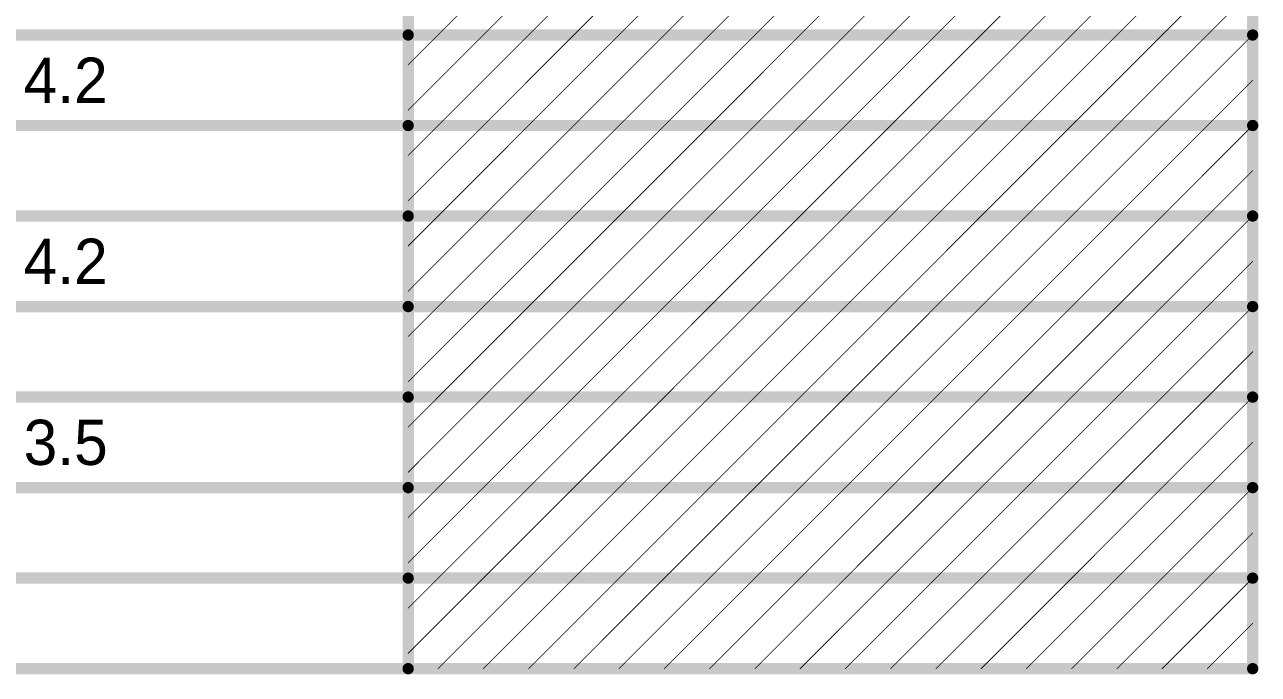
# Model space of a CAD drawing. Header units: millimetres. Extents: x 73 to 190, y 73 to 267.
# Drawn here: x 148.26 to 189.8, y 183.42 to 205.3 of the extents above; entities that cross this region are included whole.
import ezdxf

# ---------------------------------------------------------------- set-up
doc = ezdxf.new("R2010")
doc.units = ezdxf.units.MM
doc.layers.add('DrillDrawing', color=1, linetype='Continuous')

msp = doc.modelspace()

# ---------------------------------------------------------------- linework, layer by layer
at = {"layer": 'DrillDrawing'}
for points, const_width in [([(161.172, 183.614), (161.172, 226.286)], 0.381), ([(189.612, 183.614), (189.612, 226.286)], 0.381), ([(162.18, 204.95), (165.228, 207.998)], 0.0254), ([(163.704, 204.95), (166.752, 207.998)], 0.0254), ([(165.228, 204.95), (168.276, 207.998)], 0.0254), ([(166.752, 204.95), (169.8, 207.998)], 0.0254), ([(168.276, 204.95), (171.324, 207.998)], 0.0254), ([(169.8, 204.95), (172.848, 207.998)], 0.0254), ([(171.324, 204.95), (174.372, 207.998)], 0.0254), ([(172.848, 204.95), (175.896, 207.998)], 0.0254), ([(174.372, 204.95), (177.42, 207.998)], 0.0254), ([(175.896, 204.95), (178.944, 207.998)], 0.0254), ([(177.42, 204.95), (180.468, 207.998)], 0.0254), ([(178.944, 204.95), (181.992, 207.998)], 0.0254), ([(180.468, 204.95), (183.516, 207.998)], 0.0254), ([(181.992, 204.95), (185.04, 207.998)], 0.0254), ([(183.516, 204.95), (186.564, 207.998)], 0.0254), ([(185.04, 204.95), (188.088, 207.998)], 0.0254), ([(186.564, 204.95), (189.612, 207.998)], 0.0254), ([(188.088, 204.95), (189.612, 206.474)], 0.0254), ([(146.697, 204.95), (161.172, 204.95)], 0.381), ([(161.172, 204.95), (189.612, 204.95)], 0.381), ([(161.172, 202.418), (163.704, 204.95)], 0.0254), ([(161.172, 203.942), (162.18, 204.95)], 0.0254), ([(162.18, 201.902), (165.228, 204.95)], 0.0254), ([(163.704, 201.902), (166.752, 204.95)], 0.0254), ([(165.228, 201.902), (168.276, 204.95)], 0.0254), ([(166.752, 201.902), (169.8, 204.95)], 0.0254), ([(168.276, 201.902), (171.324, 204.95)], 0.0254), ([(169.8, 201.902), (172.848, 204.95)], 0.0254), ([(171.324, 201.902), (174.372, 204.95)], 0.0254), ([(172.848, 201.902), (175.896, 204.95)], 0.0254), ([(174.372, 201.902), (177.42, 204.95)], 0.0254), ([(175.896, 201.902), (178.944, 204.95)], 0.0254), ([(177.42, 201.902), (180.468, 204.95)], 0.0254), ([(178.944, 201.902), (181.992, 204.95)], 0.0254), ([(180.468, 201.902), (183.516, 204.95)], 0.0254), ([(181.992, 201.902), (185.04, 204.95)], 0.0254), ([(183.516, 201.902), (186.564, 204.95)], 0.0254), ([(185.04, 201.902), (188.088, 204.95)], 0.0254), ([(186.564, 201.902), (189.612, 204.95)], 0.0254), ([(188.088, 201.902), (189.612, 203.426)], 0.0254), ([(146.697, 201.902), (161.172, 201.902)], 0.381), ([(161.172, 201.902), (189.612, 201.902)], 0.381), ([(161.172, 199.37), (163.704, 201.902)], 0.0254), ([(161.172, 200.894), (162.18, 201.902)], 0.0254), ([(162.18, 198.854), (165.228, 201.902)], 0.0254), ([(163.704, 198.854), (166.752, 201.902)], 0.0254), ([(165.228, 198.854), (168.276, 201.902)], 0.0254), ([(166.752, 198.854), (169.8, 201.902)], 0.0254), ([(168.276, 198.854), (171.324, 201.902)], 0.0254), ([(169.8, 198.854), (172.848, 201.902)], 0.0254), ([(171.324, 198.854), (174.372, 201.902)], 0.0254), ([(172.848, 198.854), (175.896, 201.902)], 0.0254), ([(174.372, 198.854), (177.42, 201.902)], 0.0254), ([(175.896, 198.854), (178.944, 201.902)], 0.0254), ([(177.42, 198.854), (180.468, 201.902)], 0.0254), ([(178.944, 198.854), (181.992, 201.902)], 0.0254), ([(180.468, 198.854), (183.516, 201.902)], 0.0254), ([(181.992, 198.854), (185.04, 201.902)], 0.0254), ([(183.516, 198.854), (186.564, 201.902)], 0.0254), ([(185.04, 198.854), (188.088, 201.902)], 0.0254), ([(186.564, 198.854), (189.612, 201.902)], 0.0254), ([(188.088, 198.854), (189.612, 200.378)], 0.0254), ([(146.697, 198.854), (161.172, 198.854)], 0.381), ([(161.172, 198.854), (189.612, 198.854)], 0.381), ([(161.172, 196.322), (163.704, 198.854)], 0.0254), ([(161.172, 197.846), (162.18, 198.854)], 0.0254), ([(162.18, 195.806), (165.228, 198.854)], 0.0254), ([(163.704, 195.806), (166.752, 198.854)], 0.0254), ([(165.228, 195.806), (168.276, 198.854)], 0.0254), ([(166.752, 195.806), (169.8, 198.854)], 0.0254), ([(168.276, 195.806), (171.324, 198.854)], 0.0254), ([(169.8, 195.806), (172.848, 198.854)], 0.0254), ([(171.324, 195.806), (174.372, 198.854)], 0.0254), ([(172.848, 195.806), (175.896, 198.854)], 0.0254), ([(174.372, 195.806), (177.42, 198.854)], 0.0254), ([(175.896, 195.806), (178.944, 198.854)], 0.0254), ([(177.42, 195.806), (180.468, 198.854)], 0.0254), ([(178.944, 195.806), (181.992, 198.854)], 0.0254), ([(180.468, 195.806), (183.516, 198.854)], 0.0254), ([(181.992, 195.806), (185.04, 198.854)], 0.0254), ([(183.516, 195.806), (186.564, 198.854)], 0.0254), ([(185.04, 195.806), (188.088, 198.854)], 0.0254), ([(186.564, 195.806), (189.612, 198.854)], 0.0254), ([(188.088, 195.806), (189.612, 197.33)], 0.0254), ([(146.697, 195.806), (161.172, 195.806)], 0.381), ([(161.172, 195.806), (189.612, 195.806)], 0.381), ([(161.172, 193.274), (163.704, 195.806)], 0.0254), ([(161.172, 194.798), (162.18, 195.806)], 0.0254), ([(162.18, 192.758), (165.228, 195.806)], 0.0254), ([(163.704, 192.758), (166.752, 195.806)], 0.0254), ([(165.228, 192.758), (168.276, 195.806)], 0.0254), ([(166.752, 192.758), (169.8, 195.806)], 0.0254), ([(168.276, 192.758), (171.324, 195.806)], 0.0254), ([(169.8, 192.758), (172.848, 195.806)], 0.0254), ([(171.324, 192.758), (174.372, 195.806)], 0.0254), ([(172.848, 192.758), (175.896, 195.806)], 0.0254), ([(174.372, 192.758), (177.42, 195.806)], 0.0254), ([(175.896, 192.758), (178.944, 195.806)], 0.0254), ([(177.42, 192.758), (180.468, 195.806)], 0.0254), ([(178.944, 192.758), (181.992, 195.806)], 0.0254), ([(180.468, 192.758), (183.516, 195.806)], 0.0254), ([(181.992, 192.758), (185.04, 195.806)], 0.0254), ([(183.516, 192.758), (186.564, 195.806)], 0.0254), ([(185.04, 192.758), (188.088, 195.806)], 0.0254), ([(186.564, 192.758), (189.612, 195.806)], 0.0254), ([(188.088, 192.758), (189.612, 194.282)], 0.0254), ([(146.697, 192.758), (161.172, 192.758)], 0.381), ([(161.172, 192.758), (189.612, 192.758)], 0.381), ([(161.172, 190.226), (163.704, 192.758)], 0.0254), ([(161.172, 191.75), (162.18, 192.758)], 0.0254), ([(162.18, 189.71), (165.228, 192.758)], 0.0254), ([(163.704, 189.71), (166.752, 192.758)], 0.0254), ([(165.228, 189.71), (168.276, 192.758)], 0.0254), ([(166.752, 189.71), (169.8, 192.758)], 0.0254), ([(168.276, 189.71), (171.324, 192.758)], 0.0254), ([(169.8, 189.71), (172.848, 192.758)], 0.0254), ([(171.324, 189.71), (174.372, 192.758)], 0.0254), ([(172.848, 189.71), (175.896, 192.758)], 0.0254), ([(174.372, 189.71), (177.42, 192.758)], 0.0254), ([(175.896, 189.71), (178.944, 192.758)], 0.0254), ([(177.42, 189.71), (180.468, 192.758)], 0.0254), ([(178.944, 189.71), (181.992, 192.758)], 0.0254), ([(180.468, 189.71), (183.516, 192.758)], 0.0254), ([(181.992, 189.71), (185.04, 192.758)], 0.0254), ([(183.516, 189.71), (186.564, 192.758)], 0.0254), ([(185.04, 189.71), (188.088, 192.758)], 0.0254), ([(186.564, 189.71), (189.612, 192.758)], 0.0254), ([(188.088, 189.71), (189.612, 191.234)], 0.0254), ([(146.697, 189.71), (161.172, 189.71)], 0.381), ([(161.172, 189.71), (189.612, 189.71)], 0.381), ([(161.172, 187.178), (163.704, 189.71)], 0.0254), ([(161.172, 188.702), (162.18, 189.71)], 0.0254), ([(162.18, 186.662), (165.228, 189.71)], 0.0254), ([(163.704, 186.662), (166.752, 189.71)], 0.0254), ([(165.228, 186.662), (168.276, 189.71)], 0.0254), ([(166.752, 186.662), (169.8, 189.71)], 0.0254), ([(168.276, 186.662), (171.324, 189.71)], 0.0254), ([(169.8, 186.662), (172.848, 189.71)], 0.0254), ([(171.324, 186.662), (174.372, 189.71)], 0.0254), ([(172.848, 186.662), (175.896, 189.71)], 0.0254), ([(174.372, 186.662), (177.42, 189.71)], 0.0254), ([(175.896, 186.662), (178.944, 189.71)], 0.0254), ([(177.42, 186.662), (180.468, 189.71)], 0.0254), ([(178.944, 186.662), (181.992, 189.71)], 0.0254), ([(180.468, 186.662), (183.516, 189.71)], 0.0254), ([(181.992, 186.662), (185.04, 189.71)], 0.0254), ([(183.516, 186.662), (186.564, 189.71)], 0.0254), ([(185.04, 186.662), (188.088, 189.71)], 0.0254), ([(186.564, 186.662), (189.612, 189.71)], 0.0254), ([(188.088, 186.662), (189.612, 188.186)], 0.0254), ([(146.697, 186.662), (161.172, 186.662)], 0.381), ([(161.172, 186.662), (189.612, 186.662)], 0.381), ([(161.172, 184.13), (163.704, 186.662)], 0.0254), ([(161.172, 185.654), (162.18, 186.662)], 0.0254), ([(162.18, 183.614), (165.228, 186.662)], 0.0254), ([(163.704, 183.614), (166.752, 186.662)], 0.0254), ([(165.228, 183.614), (168.276, 186.662)], 0.0254), ([(166.752, 183.614), (169.8, 186.662)], 0.0254), ([(168.276, 183.614), (171.324, 186.662)], 0.0254), ([(169.8, 183.614), (172.848, 186.662)], 0.0254), ([(171.324, 183.614), (174.372, 186.662)], 0.0254), ([(172.848, 183.614), (175.896, 186.662)], 0.0254), ([(174.372, 183.614), (177.42, 186.662)], 0.0254), ([(175.896, 183.614), (178.944, 186.662)], 0.0254), ([(177.42, 183.614), (180.468, 186.662)], 0.0254), ([(178.944, 183.614), (181.992, 186.662)], 0.0254), ([(180.468, 183.614), (183.516, 186.662)], 0.0254), ([(181.992, 183.614), (185.04, 186.662)], 0.0254), ([(183.516, 183.614), (186.564, 186.662)], 0.0254), ([(185.04, 183.614), (188.088, 186.662)], 0.0254), ([(186.564, 183.614), (189.612, 186.662)], 0.0254), ([(188.088, 183.614), (189.612, 185.138)], 0.0254), ([(146.697, 183.614), (161.172, 183.614)], 0.381), ([(161.172, 183.614), (189.612, 183.614)], 0.381)]:
    msp.add_lwpolyline(points, dxfattribs=dict(at, const_width=const_width))
for points, const_width in [([(161.076, 204.95, 1), (161.267, 204.95, 1)], 0.191), ([(161.076, 204.95, 1), (161.267, 204.95, 1)], 0.191), ([(162.173, 204.95, 1), (162.186, 204.95, 1)], 0.0127), ([(162.173, 204.95, 1), (162.186, 204.95, 1)], 0.0127), ([(163.697, 204.95, 1), (163.71, 204.95, 1)], 0.0127), ([(163.697, 204.95, 1), (163.71, 204.95, 1)], 0.0127), ([(165.221, 204.95, 1), (165.234, 204.95, 1)], 0.0127), ([(165.221, 204.95, 1), (165.234, 204.95, 1)], 0.0127), ([(166.745, 204.95, 1), (166.758, 204.95, 1)], 0.0127), ([(166.745, 204.95, 1), (166.758, 204.95, 1)], 0.0127), ([(168.269, 204.95, 1), (168.282, 204.95, 1)], 0.0127), ([(168.269, 204.95, 1), (168.282, 204.95, 1)], 0.0127), ([(169.793, 204.95, 1), (169.806, 204.95, 1)], 0.0127), ([(169.793, 204.95, 1), (169.806, 204.95, 1)], 0.0127), ([(171.317, 204.95, 1), (171.33, 204.95, 1)], 0.0127), ([(171.317, 204.95, 1), (171.33, 204.95, 1)], 0.0127), ([(172.841, 204.95, 1), (172.854, 204.95, 1)], 0.0127), ([(172.841, 204.95, 1), (172.854, 204.95, 1)], 0.0127), ([(174.365, 204.95, 1), (174.378, 204.95, 1)], 0.0127), ([(174.365, 204.95, 1), (174.378, 204.95, 1)], 0.0127), ([(175.889, 204.95, 1), (175.902, 204.95, 1)], 0.0127), ([(175.889, 204.95, 1), (175.902, 204.95, 1)], 0.0127), ([(177.413, 204.95, 1), (177.426, 204.95, 1)], 0.0127), ([(177.413, 204.95, 1), (177.426, 204.95, 1)], 0.0127), ([(178.937, 204.95, 1), (178.95, 204.95, 1)], 0.0127), ([(178.937, 204.95, 1), (178.95, 204.95, 1)], 0.0127), ([(180.461, 204.95, 1), (180.474, 204.95, 1)], 0.0127), ([(180.461, 204.95, 1), (180.474, 204.95, 1)], 0.0127), ([(181.985, 204.95, 1), (181.998, 204.95, 1)], 0.0127), ([(181.985, 204.95, 1), (181.998, 204.95, 1)], 0.0127), ([(183.509, 204.95, 1), (183.522, 204.95, 1)], 0.0127), ([(183.509, 204.95, 1), (183.522, 204.95, 1)], 0.0127), ([(185.033, 204.95, 1), (185.046, 204.95, 1)], 0.0127), ([(185.033, 204.95, 1), (185.046, 204.95, 1)], 0.0127), ([(186.557, 204.95, 1), (186.57, 204.95, 1)], 0.0127), ([(186.557, 204.95, 1), (186.57, 204.95, 1)], 0.0127), ([(188.081, 204.95, 1), (188.094, 204.95, 1)], 0.0127), ([(188.081, 204.95, 1), (188.094, 204.95, 1)], 0.0127), ([(189.516, 204.95, 1), (189.707, 204.95, 1)], 0.191), ([(189.605, 204.95, 1), (189.618, 204.95, 1)], 0.0127), ([(161.165, 203.942, 1), (161.178, 203.942, 1)], 0.0127), ([(189.605, 203.426, 1), (189.618, 203.426, 1)], 0.0127), ([(161.165, 202.418, 1), (161.178, 202.418, 1)], 0.0127), ([(161.076, 201.902, 1), (161.267, 201.902, 1)], 0.191), ([(161.076, 201.902, 1), (161.267, 201.902, 1)], 0.191), ([(162.173, 201.902, 1), (162.186, 201.902, 1)], 0.0127), ([(162.173, 201.902, 1), (162.186, 201.902, 1)], 0.0127), ([(163.697, 201.902, 1), (163.71, 201.902, 1)], 0.0127), ([(163.697, 201.902, 1), (163.71, 201.902, 1)], 0.0127), ([(165.221, 201.902, 1), (165.234, 201.902, 1)], 0.0127), ([(165.221, 201.902, 1), (165.234, 201.902, 1)], 0.0127), ([(166.745, 201.902, 1), (166.758, 201.902, 1)], 0.0127), ([(166.745, 201.902, 1), (166.758, 201.902, 1)], 0.0127), ([(168.269, 201.902, 1), (168.282, 201.902, 1)], 0.0127), ([(168.269, 201.902, 1), (168.282, 201.902, 1)], 0.0127), ([(169.793, 201.902, 1), (169.806, 201.902, 1)], 0.0127), ([(169.793, 201.902, 1), (169.806, 201.902, 1)], 0.0127), ([(171.317, 201.902, 1), (171.33, 201.902, 1)], 0.0127), ([(171.317, 201.902, 1), (171.33, 201.902, 1)], 0.0127), ([(172.841, 201.902, 1), (172.854, 201.902, 1)], 0.0127), ([(172.841, 201.902, 1), (172.854, 201.902, 1)], 0.0127), ([(174.365, 201.902, 1), (174.378, 201.902, 1)], 0.0127), ([(174.365, 201.902, 1), (174.378, 201.902, 1)], 0.0127), ([(175.889, 201.902, 1), (175.902, 201.902, 1)], 0.0127), ([(175.889, 201.902, 1), (175.902, 201.902, 1)], 0.0127), ([(177.413, 201.902, 1), (177.426, 201.902, 1)], 0.0127), ([(177.413, 201.902, 1), (177.426, 201.902, 1)], 0.0127), ([(178.937, 201.902, 1), (178.95, 201.902, 1)], 0.0127), ([(178.937, 201.902, 1), (178.95, 201.902, 1)], 0.0127), ([(180.461, 201.902, 1), (180.474, 201.902, 1)], 0.0127), ([(180.461, 201.902, 1), (180.474, 201.902, 1)], 0.0127), ([(181.985, 201.902, 1), (181.998, 201.902, 1)], 0.0127), ([(181.985, 201.902, 1), (181.998, 201.902, 1)], 0.0127), ([(183.509, 201.902, 1), (183.522, 201.902, 1)], 0.0127), ([(183.509, 201.902, 1), (183.522, 201.902, 1)], 0.0127), ([(185.033, 201.902, 1), (185.046, 201.902, 1)], 0.0127), ([(185.033, 201.902, 1), (185.046, 201.902, 1)], 0.0127), ([(186.557, 201.902, 1), (186.57, 201.902, 1)], 0.0127), ([(186.557, 201.902, 1), (186.57, 201.902, 1)], 0.0127), ([(188.081, 201.902, 1), (188.094, 201.902, 1)], 0.0127), ([(188.081, 201.902, 1), (188.094, 201.902, 1)], 0.0127), ([(189.516, 201.902, 1), (189.707, 201.902, 1)], 0.191), ([(189.605, 201.902, 1), (189.618, 201.902, 1)], 0.0127), ([(161.165, 200.894, 1), (161.178, 200.894, 1)], 0.0127), ([(189.605, 200.378, 1), (189.618, 200.378, 1)], 0.0127), ([(161.076, 198.854, 1), (161.267, 198.854, 1)], 0.191), ([(161.076, 198.854, 1), (161.267, 198.854, 1)], 0.191), ([(161.165, 199.37, 1), (161.178, 199.37, 1)], 0.0127), ([(189.516, 198.854, 1), (189.707, 198.854, 1)], 0.191), ([(162.173, 198.854, 1), (162.186, 198.854, 1)], 0.0127), ([(162.173, 198.854, 1), (162.186, 198.854, 1)], 0.0127), ([(163.697, 198.854, 1), (163.71, 198.854, 1)], 0.0127), ([(163.697, 198.854, 1), (163.71, 198.854, 1)], 0.0127), ([(165.221, 198.854, 1), (165.234, 198.854, 1)], 0.0127), ([(165.221, 198.854, 1), (165.234, 198.854, 1)], 0.0127), ([(166.745, 198.854, 1), (166.758, 198.854, 1)], 0.0127), ([(166.745, 198.854, 1), (166.758, 198.854, 1)], 0.0127), ([(168.269, 198.854, 1), (168.282, 198.854, 1)], 0.0127), ([(168.269, 198.854, 1), (168.282, 198.854, 1)], 0.0127), ([(169.793, 198.854, 1), (169.806, 198.854, 1)], 0.0127), ([(169.793, 198.854, 1), (169.806, 198.854, 1)], 0.0127), ([(171.317, 198.854, 1), (171.33, 198.854, 1)], 0.0127), ([(171.317, 198.854, 1), (171.33, 198.854, 1)], 0.0127), ([(172.841, 198.854, 1), (172.854, 198.854, 1)], 0.0127), ([(172.841, 198.854, 1), (172.854, 198.854, 1)], 0.0127), ([(174.365, 198.854, 1), (174.378, 198.854, 1)], 0.0127), ([(174.365, 198.854, 1), (174.378, 198.854, 1)], 0.0127), ([(175.889, 198.854, 1), (175.902, 198.854, 1)], 0.0127), ([(175.889, 198.854, 1), (175.902, 198.854, 1)], 0.0127), ([(177.413, 198.854, 1), (177.426, 198.854, 1)], 0.0127), ([(177.413, 198.854, 1), (177.426, 198.854, 1)], 0.0127), ([(178.937, 198.854, 1), (178.95, 198.854, 1)], 0.0127), ([(178.937, 198.854, 1), (178.95, 198.854, 1)], 0.0127), ([(180.461, 198.854, 1), (180.474, 198.854, 1)], 0.0127), ([(180.461, 198.854, 1), (180.474, 198.854, 1)], 0.0127), ([(181.985, 198.854, 1), (181.998, 198.854, 1)], 0.0127), ([(181.985, 198.854, 1), (181.998, 198.854, 1)], 0.0127), ([(183.509, 198.854, 1), (183.522, 198.854, 1)], 0.0127), ([(183.509, 198.854, 1), (183.522, 198.854, 1)], 0.0127), ([(185.033, 198.854, 1), (185.046, 198.854, 1)], 0.0127), ([(185.033, 198.854, 1), (185.046, 198.854, 1)], 0.0127), ([(186.557, 198.854, 1), (186.57, 198.854, 1)], 0.0127), ([(186.557, 198.854, 1), (186.57, 198.854, 1)], 0.0127), ([(188.081, 198.854, 1), (188.094, 198.854, 1)], 0.0127), ([(188.081, 198.854, 1), (188.094, 198.854, 1)], 0.0127), ([(189.605, 198.854, 1), (189.618, 198.854, 1)], 0.0127), ([(161.165, 197.846, 1), (161.178, 197.846, 1)], 0.0127), ([(189.605, 197.33, 1), (189.618, 197.33, 1)], 0.0127), ([(161.165, 196.322, 1), (161.178, 196.322, 1)], 0.0127), ([(161.076, 195.806, 1), (161.267, 195.806, 1)], 0.191), ([(161.076, 195.806, 1), (161.267, 195.806, 1)], 0.191), ([(162.173, 195.806, 1), (162.186, 195.806, 1)], 0.0127), ([(162.173, 195.806, 1), (162.186, 195.806, 1)], 0.0127), ([(163.697, 195.806, 1), (163.71, 195.806, 1)], 0.0127), ([(163.697, 195.806, 1), (163.71, 195.806, 1)], 0.0127), ([(165.221, 195.806, 1), (165.234, 195.806, 1)], 0.0127), ([(165.221, 195.806, 1), (165.234, 195.806, 1)], 0.0127), ([(166.745, 195.806, 1), (166.758, 195.806, 1)], 0.0127), ([(166.745, 195.806, 1), (166.758, 195.806, 1)], 0.0127), ([(168.269, 195.806, 1), (168.282, 195.806, 1)], 0.0127), ([(168.269, 195.806, 1), (168.282, 195.806, 1)], 0.0127), ([(169.793, 195.806, 1), (169.806, 195.806, 1)], 0.0127), ([(169.793, 195.806, 1), (169.806, 195.806, 1)], 0.0127), ([(171.317, 195.806, 1), (171.33, 195.806, 1)], 0.0127), ([(171.317, 195.806, 1), (171.33, 195.806, 1)], 0.0127), ([(172.841, 195.806, 1), (172.854, 195.806, 1)], 0.0127), ([(172.841, 195.806, 1), (172.854, 195.806, 1)], 0.0127), ([(174.365, 195.806, 1), (174.378, 195.806, 1)], 0.0127), ([(174.365, 195.806, 1), (174.378, 195.806, 1)], 0.0127), ([(175.889, 195.806, 1), (175.902, 195.806, 1)], 0.0127), ([(175.889, 195.806, 1), (175.902, 195.806, 1)], 0.0127), ([(177.413, 195.806, 1), (177.426, 195.806, 1)], 0.0127), ([(177.413, 195.806, 1), (177.426, 195.806, 1)], 0.0127), ([(178.937, 195.806, 1), (178.95, 195.806, 1)], 0.0127), ([(178.937, 195.806, 1), (178.95, 195.806, 1)], 0.0127), ([(180.461, 195.806, 1), (180.474, 195.806, 1)], 0.0127), ([(180.461, 195.806, 1), (180.474, 195.806, 1)], 0.0127), ([(181.985, 195.806, 1), (181.998, 195.806, 1)], 0.0127), ([(181.985, 195.806, 1), (181.998, 195.806, 1)], 0.0127), ([(183.509, 195.806, 1), (183.522, 195.806, 1)], 0.0127), ([(183.509, 195.806, 1), (183.522, 195.806, 1)], 0.0127), ([(185.033, 195.806, 1), (185.046, 195.806, 1)], 0.0127), ([(185.033, 195.806, 1), (185.046, 195.806, 1)], 0.0127), ([(186.557, 195.806, 1), (186.57, 195.806, 1)], 0.0127), ([(186.557, 195.806, 1), (186.57, 195.806, 1)], 0.0127), ([(188.081, 195.806, 1), (188.094, 195.806, 1)], 0.0127), ([(188.081, 195.806, 1), (188.094, 195.806, 1)], 0.0127), ([(189.516, 195.806, 1), (189.707, 195.806, 1)], 0.191), ([(189.605, 195.806, 1), (189.618, 195.806, 1)], 0.0127), ([(161.165, 194.798, 1), (161.178, 194.798, 1)], 0.0127), ([(189.605, 194.282, 1), (189.618, 194.282, 1)], 0.0127), ([(161.165, 193.274, 1), (161.178, 193.274, 1)], 0.0127), ([(161.076, 192.758, 1), (161.267, 192.758, 1)], 0.191), ([(161.076, 192.758, 1), (161.267, 192.758, 1)], 0.191), ([(189.516, 192.758, 1), (189.707, 192.758, 1)], 0.191), ([(162.173, 192.758, 1), (162.186, 192.758, 1)], 0.0127), ([(162.173, 192.758, 1), (162.186, 192.758, 1)], 0.0127), ([(163.697, 192.758, 1), (163.71, 192.758, 1)], 0.0127), ([(163.697, 192.758, 1), (163.71, 192.758, 1)], 0.0127), ([(165.221, 192.758, 1), (165.234, 192.758, 1)], 0.0127), ([(165.221, 192.758, 1), (165.234, 192.758, 1)], 0.0127), ([(166.745, 192.758, 1), (166.758, 192.758, 1)], 0.0127), ([(166.745, 192.758, 1), (166.758, 192.758, 1)], 0.0127), ([(168.269, 192.758, 1), (168.282, 192.758, 1)], 0.0127), ([(168.269, 192.758, 1), (168.282, 192.758, 1)], 0.0127), ([(169.793, 192.758, 1), (169.806, 192.758, 1)], 0.0127), ([(169.793, 192.758, 1), (169.806, 192.758, 1)], 0.0127), ([(171.317, 192.758, 1), (171.33, 192.758, 1)], 0.0127), ([(171.317, 192.758, 1), (171.33, 192.758, 1)], 0.0127), ([(172.841, 192.758, 1), (172.854, 192.758, 1)], 0.0127), ([(172.841, 192.758, 1), (172.854, 192.758, 1)], 0.0127), ([(174.365, 192.758, 1), (174.378, 192.758, 1)], 0.0127), ([(174.365, 192.758, 1), (174.378, 192.758, 1)], 0.0127), ([(175.889, 192.758, 1), (175.902, 192.758, 1)], 0.0127), ([(175.889, 192.758, 1), (175.902, 192.758, 1)], 0.0127), ([(177.413, 192.758, 1), (177.426, 192.758, 1)], 0.0127), ([(177.413, 192.758, 1), (177.426, 192.758, 1)], 0.0127), ([(178.937, 192.758, 1), (178.95, 192.758, 1)], 0.0127), ([(178.937, 192.758, 1), (178.95, 192.758, 1)], 0.0127), ([(180.461, 192.758, 1), (180.474, 192.758, 1)], 0.0127), ([(180.461, 192.758, 1), (180.474, 192.758, 1)], 0.0127), ([(181.985, 192.758, 1), (181.998, 192.758, 1)], 0.0127), ([(181.985, 192.758, 1), (181.998, 192.758, 1)], 0.0127), ([(183.509, 192.758, 1), (183.522, 192.758, 1)], 0.0127), ([(183.509, 192.758, 1), (183.522, 192.758, 1)], 0.0127), ([(185.033, 192.758, 1), (185.046, 192.758, 1)], 0.0127), ([(185.033, 192.758, 1), (185.046, 192.758, 1)], 0.0127), ([(186.557, 192.758, 1), (186.57, 192.758, 1)], 0.0127), ([(186.557, 192.758, 1), (186.57, 192.758, 1)], 0.0127), ([(188.081, 192.758, 1), (188.094, 192.758, 1)], 0.0127), ([(188.081, 192.758, 1), (188.094, 192.758, 1)], 0.0127), ([(189.605, 192.758, 1), (189.618, 192.758, 1)], 0.0127), ([(161.165, 191.75, 1), (161.178, 191.75, 1)], 0.0127), ([(189.605, 191.234, 1), (189.618, 191.234, 1)], 0.0127), ([(161.076, 189.71, 1), (161.267, 189.71, 1)], 0.191), ([(161.076, 189.71, 1), (161.267, 189.71, 1)], 0.191), ([(161.165, 190.226, 1), (161.178, 190.226, 1)], 0.0127), ([(189.516, 189.71, 1), (189.707, 189.71, 1)], 0.191), ([(162.173, 189.71, 1), (162.186, 189.71, 1)], 0.0127), ([(162.173, 189.71, 1), (162.186, 189.71, 1)], 0.0127), ([(163.697, 189.71, 1), (163.71, 189.71, 1)], 0.0127), ([(163.697, 189.71, 1), (163.71, 189.71, 1)], 0.0127), ([(165.221, 189.71, 1), (165.234, 189.71, 1)], 0.0127), ([(165.221, 189.71, 1), (165.234, 189.71, 1)], 0.0127), ([(166.745, 189.71, 1), (166.758, 189.71, 1)], 0.0127), ([(166.745, 189.71, 1), (166.758, 189.71, 1)], 0.0127), ([(168.269, 189.71, 1), (168.282, 189.71, 1)], 0.0127), ([(168.269, 189.71, 1), (168.282, 189.71, 1)], 0.0127), ([(169.793, 189.71, 1), (169.806, 189.71, 1)], 0.0127), ([(169.793, 189.71, 1), (169.806, 189.71, 1)], 0.0127), ([(171.317, 189.71, 1), (171.33, 189.71, 1)], 0.0127), ([(171.317, 189.71, 1), (171.33, 189.71, 1)], 0.0127), ([(172.841, 189.71, 1), (172.854, 189.71, 1)], 0.0127), ([(172.841, 189.71, 1), (172.854, 189.71, 1)], 0.0127), ([(174.365, 189.71, 1), (174.378, 189.71, 1)], 0.0127), ([(174.365, 189.71, 1), (174.378, 189.71, 1)], 0.0127), ([(175.889, 189.71, 1), (175.902, 189.71, 1)], 0.0127), ([(175.889, 189.71, 1), (175.902, 189.71, 1)], 0.0127), ([(177.413, 189.71, 1), (177.426, 189.71, 1)], 0.0127), ([(177.413, 189.71, 1), (177.426, 189.71, 1)], 0.0127), ([(178.937, 189.71, 1), (178.95, 189.71, 1)], 0.0127), ([(178.937, 189.71, 1), (178.95, 189.71, 1)], 0.0127), ([(180.461, 189.71, 1), (180.474, 189.71, 1)], 0.0127), ([(180.461, 189.71, 1), (180.474, 189.71, 1)], 0.0127), ([(181.985, 189.71, 1), (181.998, 189.71, 1)], 0.0127), ([(181.985, 189.71, 1), (181.998, 189.71, 1)], 0.0127), ([(183.509, 189.71, 1), (183.522, 189.71, 1)], 0.0127), ([(183.509, 189.71, 1), (183.522, 189.71, 1)], 0.0127), ([(185.033, 189.71, 1), (185.046, 189.71, 1)], 0.0127), ([(185.033, 189.71, 1), (185.046, 189.71, 1)], 0.0127), ([(186.557, 189.71, 1), (186.57, 189.71, 1)], 0.0127), ([(186.557, 189.71, 1), (186.57, 189.71, 1)], 0.0127), ([(188.081, 189.71, 1), (188.094, 189.71, 1)], 0.0127), ([(188.081, 189.71, 1), (188.094, 189.71, 1)], 0.0127), ([(189.605, 189.71, 1), (189.618, 189.71, 1)], 0.0127), ([(161.165, 188.702, 1), (161.178, 188.702, 1)], 0.0127), ([(189.605, 188.186, 1), (189.618, 188.186, 1)], 0.0127), ([(161.165, 187.178, 1), (161.178, 187.178, 1)], 0.0127), ([(161.076, 186.662, 1), (161.267, 186.662, 1)], 0.191), ([(161.076, 186.662, 1), (161.267, 186.662, 1)], 0.191), ([(162.173, 186.662, 1), (162.186, 186.662, 1)], 0.0127), ([(162.173, 186.662, 1), (162.186, 186.662, 1)], 0.0127), ([(163.697, 186.662, 1), (163.71, 186.662, 1)], 0.0127), ([(163.697, 186.662, 1), (163.71, 186.662, 1)], 0.0127), ([(165.221, 186.662, 1), (165.234, 186.662, 1)], 0.0127), ([(165.221, 186.662, 1), (165.234, 186.662, 1)], 0.0127), ([(166.745, 186.662, 1), (166.758, 186.662, 1)], 0.0127), ([(166.745, 186.662, 1), (166.758, 186.662, 1)], 0.0127), ([(168.269, 186.662, 1), (168.282, 186.662, 1)], 0.0127), ([(168.269, 186.662, 1), (168.282, 186.662, 1)], 0.0127), ([(169.793, 186.662, 1), (169.806, 186.662, 1)], 0.0127), ([(169.793, 186.662, 1), (169.806, 186.662, 1)], 0.0127), ([(171.317, 186.662, 1), (171.33, 186.662, 1)], 0.0127), ([(171.317, 186.662, 1), (171.33, 186.662, 1)], 0.0127), ([(172.841, 186.662, 1), (172.854, 186.662, 1)], 0.0127), ([(172.841, 186.662, 1), (172.854, 186.662, 1)], 0.0127), ([(174.365, 186.662, 1), (174.378, 186.662, 1)], 0.0127), ([(174.365, 186.662, 1), (174.378, 186.662, 1)], 0.0127), ([(175.889, 186.662, 1), (175.902, 186.662, 1)], 0.0127), ([(175.889, 186.662, 1), (175.902, 186.662, 1)], 0.0127), ([(177.413, 186.662, 1), (177.426, 186.662, 1)], 0.0127), ([(177.413, 186.662, 1), (177.426, 186.662, 1)], 0.0127), ([(178.937, 186.662, 1), (178.95, 186.662, 1)], 0.0127), ([(178.937, 186.662, 1), (178.95, 186.662, 1)], 0.0127), ([(180.461, 186.662, 1), (180.474, 186.662, 1)], 0.0127), ([(180.461, 186.662, 1), (180.474, 186.662, 1)], 0.0127), ([(181.985, 186.662, 1), (181.998, 186.662, 1)], 0.0127), ([(181.985, 186.662, 1), (181.998, 186.662, 1)], 0.0127), ([(183.509, 186.662, 1), (183.522, 186.662, 1)], 0.0127), ([(183.509, 186.662, 1), (183.522, 186.662, 1)], 0.0127), ([(185.033, 186.662, 1), (185.046, 186.662, 1)], 0.0127), ([(185.033, 186.662, 1), (185.046, 186.662, 1)], 0.0127), ([(186.557, 186.662, 1), (186.57, 186.662, 1)], 0.0127), ([(186.557, 186.662, 1), (186.57, 186.662, 1)], 0.0127), ([(188.081, 186.662, 1), (188.094, 186.662, 1)], 0.0127), ([(188.081, 186.662, 1), (188.094, 186.662, 1)], 0.0127), ([(189.516, 186.662, 1), (189.707, 186.662, 1)], 0.191), ([(189.605, 186.662, 1), (189.618, 186.662, 1)], 0.0127), ([(161.165, 185.654, 1), (161.178, 185.654, 1)], 0.0127), ([(189.605, 185.138, 1), (189.618, 185.138, 1)], 0.0127), ([(161.165, 184.13, 1), (161.178, 184.13, 1)], 0.0127), ([(161.076, 183.614, 1), (161.267, 183.614, 1)], 0.191), ([(161.076, 183.614, 1), (161.267, 183.614, 1)], 0.191), ([(161.076, 183.614, 1), (161.267, 183.614, 1)], 0.191), ([(189.516, 183.614, 1), (189.707, 183.614, 1)], 0.191), ([(189.516, 183.614, 1), (189.707, 183.614, 1)], 0.191), ([(162.173, 183.614, 1), (162.186, 183.614, 1)], 0.0127), ([(163.697, 183.614, 1), (163.71, 183.614, 1)], 0.0127), ([(165.221, 183.614, 1), (165.234, 183.614, 1)], 0.0127), ([(166.745, 183.614, 1), (166.758, 183.614, 1)], 0.0127), ([(168.269, 183.614, 1), (168.282, 183.614, 1)], 0.0127), ([(169.793, 183.614, 1), (169.806, 183.614, 1)], 0.0127), ([(171.317, 183.614, 1), (171.33, 183.614, 1)], 0.0127), ([(172.841, 183.614, 1), (172.854, 183.614, 1)], 0.0127), ([(174.365, 183.614, 1), (174.378, 183.614, 1)], 0.0127), ([(175.889, 183.614, 1), (175.902, 183.614, 1)], 0.0127), ([(177.413, 183.614, 1), (177.426, 183.614, 1)], 0.0127), ([(178.937, 183.614, 1), (178.95, 183.614, 1)], 0.0127), ([(180.461, 183.614, 1), (180.474, 183.614, 1)], 0.0127), ([(181.985, 183.614, 1), (181.998, 183.614, 1)], 0.0127), ([(183.509, 183.614, 1), (183.522, 183.614, 1)], 0.0127), ([(185.033, 183.614, 1), (185.046, 183.614, 1)], 0.0127), ([(186.557, 183.614, 1), (186.57, 183.614, 1)], 0.0127), ([(188.081, 183.614, 1), (188.094, 183.614, 1)], 0.0127)]:
    msp.add_lwpolyline(points, format="xyb", close=True, dxfattribs=dict(at, const_width=const_width))

# ---------------------------------------------------------------- texts
for s, p in [('4.2', (148.221, 202.664)), ('4.2', (148.221, 196.568)), ('3.5', (148.221, 190.472))]:
    msp.add_text(s, height=1.524, dxfattribs=at).set_placement(p)

doc.saveas('drawing.dxf')
